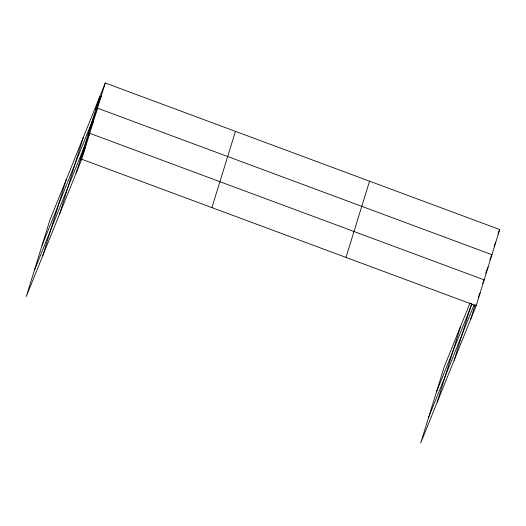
<?xml version="1.0" encoding="UTF-8"?>
<svg xmlns="http://www.w3.org/2000/svg" width="526" height="526" viewBox="0 0 526 526"><rect width="100%" height="100%" fill="white"/><g stroke="black" fill="none" stroke-linecap="round" stroke-linejoin="round"><path stroke-width="0.79" d="M42.737 255.787L66.283 179.544M59.668 213.878L83.213 137.634M76.099 173.199L99.651 96.955M105.285 83.003L49.845 220.223L26.3 296.46L81.74 159.246L105.285 83.003L499.7 229.54L476.155 305.777L420.715 442.997L444.26 366.753L470.066 302.877M211.899 207.599L235.444 131.362M345.996 257.424L369.541 181.181M437.152 402.318L460.697 326.081M454.083 360.409L471.684 303.41M470.514 319.729L475.228 304.482M95.765 109.539L101.4 95.581M42.073 245.379L97.514 108.165L491.928 254.696L489.851 259.837M87.993 134.695L93.628 120.743M34.308 270.542L89.742 133.321L484.157 279.858L482.677 283.527M80.103 160.239L85.745 146.287M497.918 233.945L499.7 229.54M494.032 246.523L495.814 242.118M436.488 391.916L471.986 304.054M485.669 273.152L488.043 267.274M428.723 417.072L473.959 305.106M474.518 306.77L475.116 305.304M478.377 297.223L480.159 292.818M81.74 159.246L476.155 305.777"/></g></svg>
